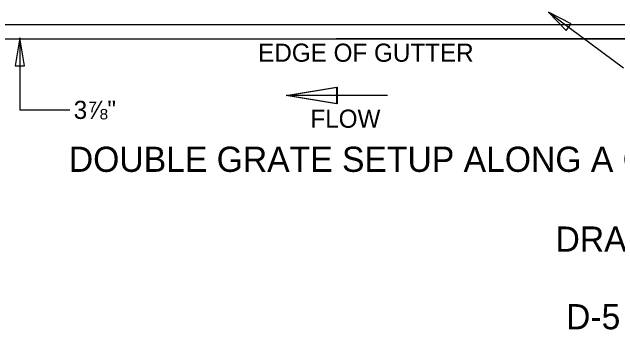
# Model space of a CAD drawing. Extents: x 1.6 to 16.8, y 0.6 to 10.3.
# Drawn here: x 4.956 to 7.963, y 0.575 to 2.186 of the extents above; entities that cross this region are included whole.
import ezdxf

# ---------------------------------------------------------------- set-up
doc = ezdxf.new("R2010")
doc.units = 0
for name, color, linetype in [('SD_P_Dimension Lines', 7, 'Continuous'), ('SD_P_Dimension Text', 7, 'Continuous'), ('SD_P_Prop Hidden Lines', 7, 'Continuous'), ('SD_P_Shading', 7, 'Continuous'), ('SD_P_Subtitles', 7, 'Continuous'), ('SH_P_Sheet Border', 7, 'Continuous')]:
    doc.layers.add(name, color=color, linetype=linetype)

msp = doc.modelspace()

# ---------------------------------------------------------------- linework, layer by layer
at = {"layer": 'SD_P_Dimension Lines'}
for p, q in [((7.6185, 2.1858), (7.9904, 1.9095)), ((7.7314, 2.1281), (7.6185, 2.1858)), ((7.6185, 2.1858), (7.7063, 2.0944)), ((7.7063, 2.0944), (7.7314, 2.1281)), ((4.9949, 2.0577), (4.9718, 1.9192)), ((4.9948, 2.0578), (4.9948, 1.7009)), ((5.018, 1.9192), (4.9949, 2.0577)), ((4.9718, 1.9192), (5.018, 1.9192)), ((6.8198, 1.7722), (6.3198, 1.7722)), ((4.9948, 1.7009), (5.2432, 1.7009))]:
    msp.add_line(p, q, dxfattribs=at)
at = {"layer": 'SD_P_Prop Hidden Lines'}
msp.add_line((3.5707, 2.1239), (9.5833, 2.1239), dxfattribs=at)
at = {"layer": 'SD_P_Shading'}
msp.add_lwpolyline([(3.383, 2.0541), (9.7553, 2.0541)], dxfattribs=at)
at = {"layer": 'SD_P_Subtitles'}
for points in [[(6.5671, 1.7311), (6.3171, 1.7727), (6.5671, 1.8143)], [(6.5698, 1.7306), (6.3198, 1.7722), (6.5698, 1.8138)]]:
    msp.add_lwpolyline(points, close=True, dxfattribs=at)
at = {"layer": 'SH_P_Sheet Border'}
for p, q in [((2.9117, 2.0541), (6.5733, 2.0541)), ((10.2266, 2.0541), (6.5651, 2.0541))]:
    msp.add_line(p, q, dxfattribs=at)

# ---------------------------------------------------------------- texts
at = {"layer": 'SD_P_Dimension Text'}
for s, height, p in [('EDGE OF GUTTER', 0.09, (6.1774, 1.9396)), ('3⅞"', 0.09, (5.2616, 1.6559)), ('FLOW', 0.09, (6.4367, 1.6122)), ('D-5 (2022)', 0.125, (7.706, 0.6123))]:
    msp.add_text(s, height=height, dxfattribs=at).set_placement(p)
at = {"layer": 'SD_P_Subtitles'}
for s, p in [('DOUBLE GRATE SETUP ALONG A GRADE', (5.2376, 1.3933)), ('DRAINAGE INLET TOP UNIT, TYPE S', (7.6536, 0.9973))]:
    msp.add_text(s, height=0.125, dxfattribs=at).set_placement(p)

doc.saveas('drawing.dxf')
